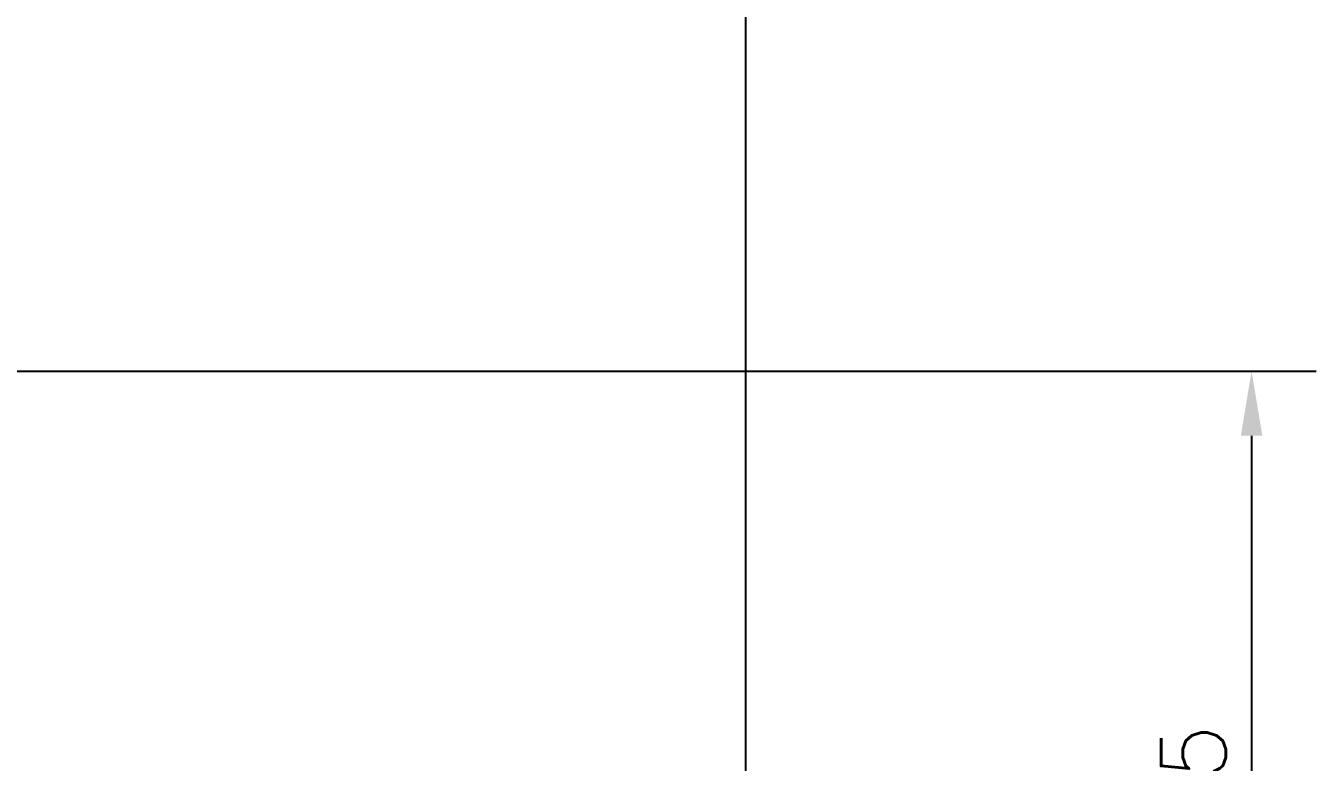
# Model space of a CAD drawing. Header units: millimetres. Extents: x 0 to 55611, y 0 to 32827.
# Drawn here: x 12888 to 15385, y 25075 to 26499 of the extents above; entities that cross this region are included whole.
import ezdxf

# ---------------------------------------------------------------- set-up
doc = ezdxf.new("R2010")
doc.units = ezdxf.units.MM
doc.header["$LTSCALE"] = 10
doc.header["$PDSIZE"] = -1
doc.styles.add('1', font='romans.shx', dxfattribs={"height": 125})
doc.dimstyles.new('50', dxfattribs={"dimscale": 0, "dimtxt": 125, "dimasz": 125, "dimexe": 125, "dimexo": 125, "dimgap": 50, "dimtad": 1, "dimdec": 0, "dimlfac": 49.861111, "dimzin": 1, "dimtxsty": '1', "dimcen": 2.5, "dimclrd": 1, "dimclre": 1, "dimadec": 0, "dimazin": 0, "dimtfac": 1, "dimtdec": 0, "dimtmove": 0, "dimatfit": 3, "dimfxl": 1, "dimtzin": 1, "dimarcsym": 0})

# ---------------------------------------------------------------- blocks, each defined once
blk = doc.blocks.new('*D102')
at = {"color": 1, "lineweight": -2, "transparency": 16777216}
for p, q in [((2852.1, 28134.6), (2852.1, 29698.3)), ((14281.6, 24592.9), (14281.6, 29698.3)), ((2977.1, 29573.3), (14156.6, 29573.3))]:
    blk.add_line(p, q, dxfattribs=at)
at = {"color": 1, "transparency": 16777216}
for points in [[(2977.1, 29594.1), (2977.1, 29552.5), (2852.1, 29573.3)], [(14156.6, 29594.1), (14156.6, 29552.5), (14281.6, 29573.3)]]:
    blk.add_solid(points, dxfattribs=at)
at = {"layer": 'Defpoints', "color": 0, "transparency": 16777216}
for p in [(14281.6, 29573.3), (2852.1, 28009.6), (14281.6, 24467.9)]:
    blk.add_point(p, dxfattribs=at)
at = {"color": 0, "transparency": 16777216, "insert": (8566.3, 29748.3), "char_height": 125, "attachment_point": 2, "style": '1'}
blk.add_mtext('11430', dxfattribs=at)
blk = doc.blocks.new('*D106')
at = {"color": 1, "lineweight": -2, "transparency": 16777216}
for p, q in [((11967.8, 25831.1), (15385, 25831.1)), ((15260, 25706.1), (15260, 24160.9)), ((14580.5, 24035.9), (15385, 24035.9))]:
    blk.add_line(p, q, dxfattribs=at)
at = {"color": 1, "transparency": 16777216}
for points in [[(15239.2, 25706.1), (15280.8, 25706.1), (15260, 25831.1)], [(15239.2, 24160.9), (15280.8, 24160.9), (15260, 24035.9)]]:
    blk.add_solid(points, dxfattribs=at)
at = {"layer": 'Defpoints', "color": 0, "transparency": 16777216}
for p in [(11842.8, 25831.1), (14455.5, 24035.9), (15260, 24035.9)]:
    blk.add_point(p, dxfattribs=at)
at = {"color": 0, "transparency": 16777216, "insert": (15085, 24933.5), "char_height": 125, "attachment_point": 2, "rotation": 90, "style": '1'}
blk.add_mtext('1795', dxfattribs=at)

msp = doc.modelspace()

# ---------------------------------------------------------------- dimensions: what is measured, and where the dimension line sits
dim = msp.add_linear_dim(base=(14281.6064, 29573.3039), p1=(2852.0783, 28009.5829), p2=(14281.6064, 24467.9129), dimstyle='50', override={"dimscale": 1, "dimlfac": 1})
dim.commit()
dim.dimension.update_dxf_attribs({"geometry": '*D102', "text_midpoint": (8566.3181, 29573.3039), "dimtype": 160})
dim = msp.add_linear_dim(base=(15260, 24035.9), p1=(11842.8, 25831.1), p2=(14455.5, 24035.9), angle=90, dimstyle='50', override={"dimscale": 1, "dimlfac": 1})
dim.commit()
dim.dimension.update_dxf_attribs({"geometry": '*D106', "text_midpoint": (15260, 24933.5), "dimtype": 160})

doc.saveas('drawing.dxf')
